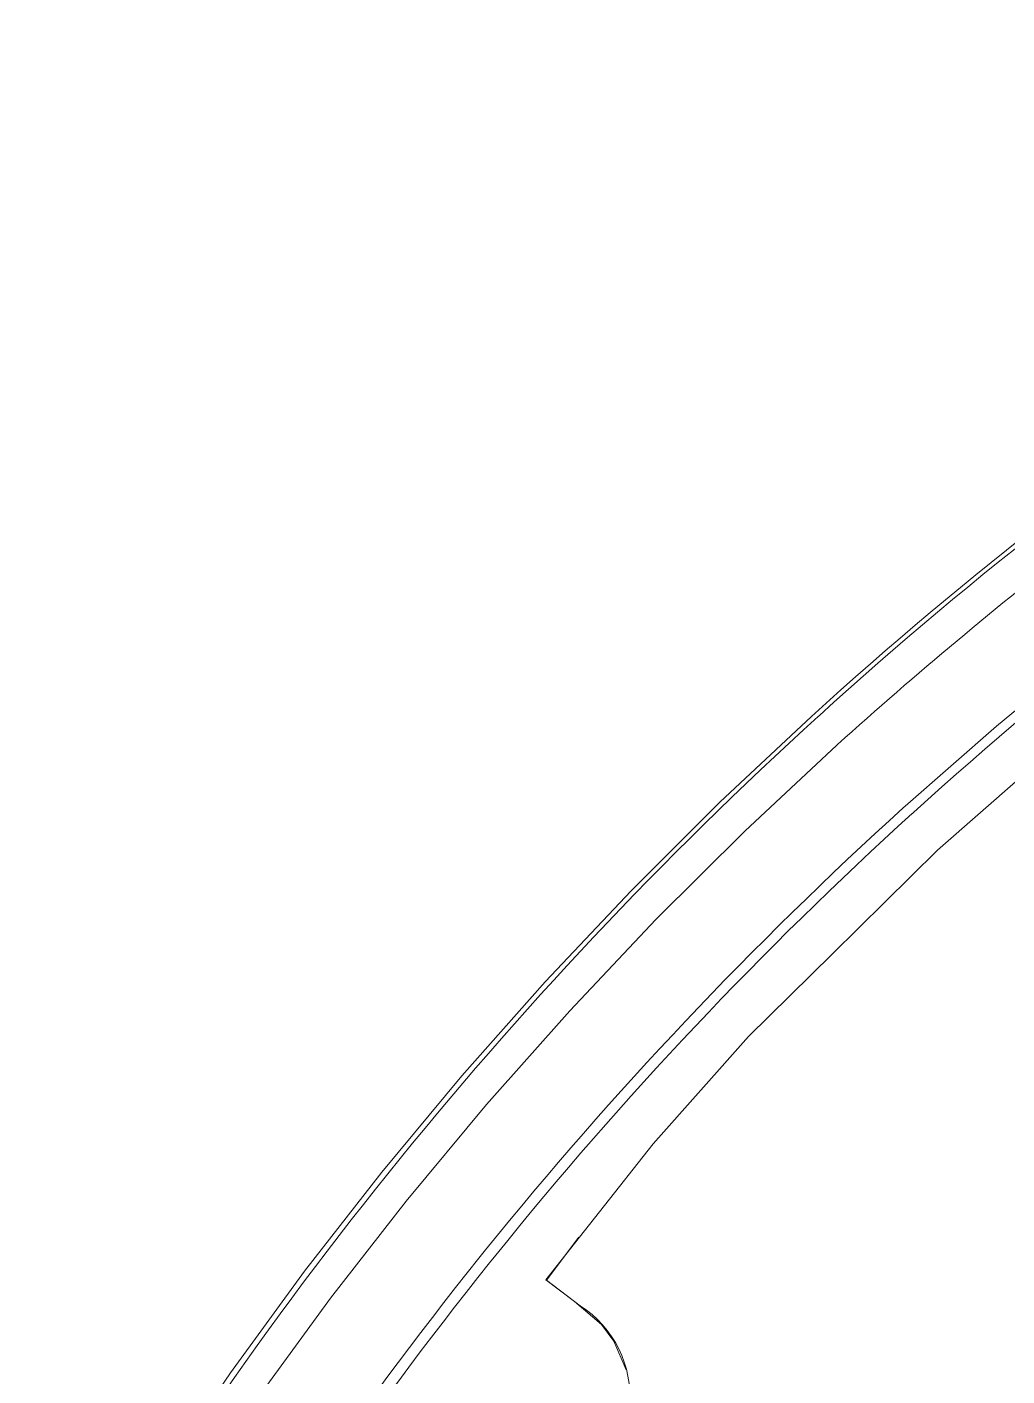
# Model space of a CAD drawing. Header units: millimetres. Extents: x 2768 to 3957, y 940 to 1781.
# Drawn here: x 2856.43 to 2892.7, y 1540.8 to 1590.74 of the extents above; entities that cross this region are included whole.
import ezdxf

# ---------------------------------------------------------------- set-up
doc = ezdxf.new("R2010")
doc.units = ezdxf.units.MM
doc.layers.add('粗实线', color=7, linetype='Continuous', lineweight=50)

msp = doc.modelspace()

# ---------------------------------------------------------------- linework, layer by layer
at = {"layer": '粗实线', "color": 7, "lineweight": 0}
for p, q in [((2885.706, 1565.214), (2885.753, 1565.256)), ((2886.425, 1564.172), (2886.397, 1564.147)), ((2888.857, 1561.829), (2888.932, 1561.897)), ((2889.246, 1561.675), (2889.193, 1561.627)), ((2873.154, 1545.162), (2873.397, 1545.464)), ((2873.775, 1545.274), (2873.544, 1544.986))]:
    msp.add_line(p, q, dxfattribs=at)
for points in [[(2888.932, 1561.897), (2892.309, 1564.859), (2895.772, 1567.713), (2899.319, 1570.457), (2902.95, 1573.088), (2906.662, 1575.605), (2910.455, 1578.006), (2914.327, 1580.289), (2918.276, 1582.454), (2922.299, 1584.5), (2926.393, 1586.426)], [(2856.426, 1529.085), (2858.821, 1533.116), (2861.333, 1537.059), (2863.96, 1540.913), (2866.702, 1544.674), (2869.557, 1548.342), (2872.524, 1551.913), (2875.6, 1555.388), (2878.783, 1558.764), (2882.07, 1562.041), (2885.459, 1565.219)], [(2886.397, 1564.147), (2882.999, 1560.973), (2879.703, 1557.697), (2876.513, 1554.321), (2873.43, 1550.846), (2870.459, 1547.272)], [(2870.459, 1547.272), (2867.658, 1543.678), (2864.967, 1539.993), (2862.387, 1536.219), (2859.919, 1532.357), (2857.565, 1528.411)]]:
    msp.add_lwpolyline(points, dxfattribs=at)
for centre, radius, start, end in [((2985.798, 1454.865), 149.15, 114.35661, 132.27855), ((2986.049, 1454.865), 144.15, 114.35674, 132.18643), ((2986.049, 1454.865), 149.15, 123.3346, 132.25691), ((2985.802, 1454.36), 148.103, 127.60822, 132.14415), ((2986.049, 1454.865), 149.15, 132.28089, 150.15723), ((2986.159, 1454.423), 144.927, 132.17438, 141.08372), ((2986.049, 1454.865), 144.15, 132.21502, 141.15718), ((2985.509, 1454.963), 144.081, 141.24221, 150.12071), ((2986.049, 1454.865), 144.15, 141.30391, 150.15894)]:
    msp.add_arc(centre, radius, start, end, dxfattribs=at)
for points in [[(2894.7, 1564.275), (2894.7, 1564.275), (2890.129, 1560.262), (2890.129, 1560.262)], [(2890.129, 1560.262), (2890.129, 1560.262), (2886.221, 1556.41), (2886.221, 1556.41)], [(2886.221, 1556.41), (2886.221, 1556.41), (2883.129, 1553.362), (2883.129, 1553.362)], [(2883.129, 1553.362), (2883.129, 1553.362), (2879.595, 1549.388), (2879.595, 1549.388)], [(2879.595, 1549.388), (2879.595, 1549.388), (2875.629, 1544.362), (2875.629, 1544.362)], [(2876.855, 1545.94), (2876.855, 1545.94), (2875.649, 1544.348), (2875.649, 1544.348)], [(2876.855, 1545.94), (2876.855, 1545.94), (2875.649, 1544.348), (2875.649, 1544.348)], [(2876.855, 1545.94), (2876.855, 1545.94), (2875.649, 1544.348), (2875.649, 1544.348)], [(2876.855, 1545.94), (2876.855, 1545.94), (2875.649, 1544.348), (2875.649, 1544.348)], [(2876.855, 1545.94), (2876.855, 1545.94), (2875.649, 1544.348), (2875.649, 1544.348)], [(2876.855, 1545.94), (2876.855, 1545.94), (2875.649, 1544.348), (2875.649, 1544.348)], [(2876.855, 1545.94), (2876.855, 1545.94), (2875.649, 1544.348), (2875.649, 1544.348)], [(2876.855, 1545.94), (2876.855, 1545.94), (2875.649, 1544.348), (2875.649, 1544.348)], [(2876.855, 1545.94), (2876.855, 1545.94), (2875.649, 1544.348), (2875.649, 1544.348)], [(2876.855, 1545.94), (2876.855, 1545.94), (2875.649, 1544.348), (2875.649, 1544.348)], [(2876.855, 1545.94), (2876.855, 1545.94), (2875.649, 1544.348), (2875.649, 1544.348)], [(2876.855, 1545.94), (2876.855, 1545.94), (2875.649, 1544.348), (2875.649, 1544.348)], [(2876.855, 1545.94), (2876.855, 1545.94), (2875.649, 1544.348), (2875.649, 1544.348)], [(2876.855, 1545.94), (2876.855, 1545.94), (2875.649, 1544.348), (2875.649, 1544.348)], [(2876.855, 1545.94), (2876.855, 1545.94), (2875.649, 1544.348), (2875.649, 1544.348)], [(2876.855, 1545.94), (2876.855, 1545.94), (2875.649, 1544.348), (2875.649, 1544.348)], [(2876.855, 1545.94), (2876.855, 1545.94), (2875.649, 1544.348), (2875.649, 1544.348)], [(2876.855, 1545.94), (2876.855, 1545.94), (2875.649, 1544.348), (2875.649, 1544.348)], [(2876.855, 1545.94), (2876.855, 1545.94), (2875.649, 1544.348), (2875.649, 1544.348)], [(2876.855, 1545.94), (2876.855, 1545.94), (2875.649, 1544.348), (2875.649, 1544.348)], [(2876.855, 1545.94), (2876.855, 1545.94), (2875.649, 1544.348), (2875.649, 1544.348)], [(2876.855, 1545.94), (2876.855, 1545.94), (2876.855, 1545.94), (2876.855, 1545.94)], [(2875.629, 1544.362), (2875.629, 1544.362), (2876.684, 1543.551), (2876.684, 1543.551)], [(2875.649, 1544.348), (2875.649, 1544.348), (2875.649, 1544.348), (2875.649, 1544.348)], [(2876.903, 1543.398), (2876.903, 1543.398), (2875.649, 1544.348), (2875.649, 1544.348)], [(2876.903, 1543.398), (2876.903, 1543.398), (2875.649, 1544.348), (2875.649, 1544.348)], [(2876.903, 1543.398), (2876.903, 1543.398), (2875.649, 1544.348), (2875.649, 1544.348)], [(2876.903, 1543.398), (2876.903, 1543.398), (2875.649, 1544.348), (2875.649, 1544.348)], [(2876.903, 1543.398), (2876.903, 1543.398), (2875.649, 1544.348), (2875.649, 1544.348)], [(2876.903, 1543.398), (2876.903, 1543.398), (2875.649, 1544.348), (2875.649, 1544.348)], [(2876.903, 1543.398), (2876.903, 1543.398), (2875.649, 1544.348), (2875.649, 1544.348)], [(2876.903, 1543.398), (2876.903, 1543.398), (2875.649, 1544.348), (2875.649, 1544.348)], [(2876.903, 1543.398), (2876.903, 1543.398), (2875.649, 1544.348), (2875.649, 1544.348)], [(2876.903, 1543.398), (2876.903, 1543.398), (2875.649, 1544.348), (2875.649, 1544.348)], [(2876.903, 1543.398), (2876.903, 1543.398), (2875.649, 1544.348), (2875.649, 1544.348)], [(2876.903, 1543.398), (2876.903, 1543.398), (2875.649, 1544.348), (2875.649, 1544.348)], [(2876.903, 1543.398), (2876.903, 1543.398), (2875.649, 1544.348), (2875.649, 1544.348)], [(2876.903, 1543.398), (2876.903, 1543.398), (2875.649, 1544.348), (2875.649, 1544.348)], [(2876.903, 1543.398), (2876.903, 1543.398), (2875.649, 1544.348), (2875.649, 1544.348)], [(2876.903, 1543.398), (2876.903, 1543.398), (2875.649, 1544.348), (2875.649, 1544.348)], [(2876.903, 1543.398), (2876.903, 1543.398), (2875.649, 1544.348), (2875.649, 1544.348)], [(2876.903, 1543.398), (2876.903, 1543.398), (2875.649, 1544.348), (2875.649, 1544.348)], [(2876.903, 1543.398), (2876.903, 1543.398), (2875.649, 1544.348), (2875.649, 1544.348)], [(2876.903, 1543.398), (2876.903, 1543.398), (2875.649, 1544.348), (2875.649, 1544.348)], [(2876.903, 1543.398), (2876.903, 1543.398), (2875.649, 1544.348), (2875.649, 1544.348)], [(2875.649, 1544.348), (2875.649, 1544.348), (2875.649, 1544.348), (2875.649, 1544.348)], [(2876.684, 1543.551), (2876.684, 1543.551), (2877.685, 1542.71), (2877.685, 1542.71)], [(2878.726, 1539.703), (2878.85, 1541.177), (2878.148, 1542.599), (2876.903, 1543.398)], [(2876.903, 1543.398), (2876.903, 1543.398), (2876.903, 1543.398), (2876.903, 1543.398)], [(2877.685, 1542.71), (2877.685, 1542.71), (2878.145, 1542.09), (2878.145, 1542.09)], [(2878.145, 1542.09), (2878.145, 1542.09), (2878.597, 1541.027), (2878.597, 1541.027)]]:
    msp.add_open_spline(points, degree=3, dxfattribs=at)

doc.saveas('drawing.dxf')
